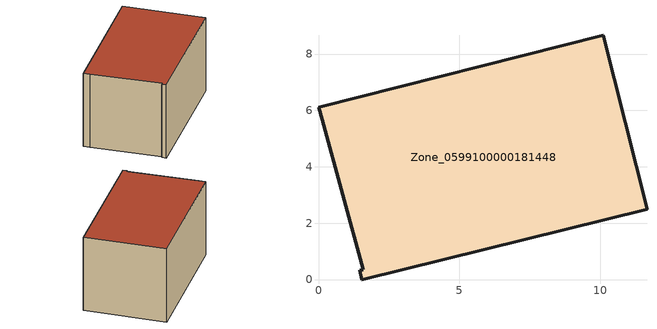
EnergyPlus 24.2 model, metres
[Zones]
Zone_0599100000181448
 floor ground (C_G): 1.59,0.35 0.13,5.67 0,6.12 10.11,8.66 11.66,2.5 1.54,0 1.46,0.33 z0
 wall outside (C_F): 1.54,0 11.66,2.5 10.11,8.66 0,6.12 0.13,5.67 1.59,0.35 1.46,0.33 1.54,0 z0:6.17
 roof outside (C_R): 0.13,5.67 1.59,0.35 1.46,0.33 1.54,0 11.66,2.5 10.11,8.66 0,6.12 z6.17
[BUILDING]
Pand.0599100000181448: North Axis=0; Terrain=City; Loads Convergence Tolerance Value=0.04; Temperature Convergence Tolerance Value=0.4; Solar Distribution=FullExterior; Maximum Number of Warmup Days=25; Minimum Number of Warmup Days=1
[Site:Location]
Rotterdam.The.Hague.AP_ZH_NLD Design_Conditions: Latitude=51.96; Longitude=4.45; Time Zone=1; Elevation=-4.5
[SITE:GROUNDTEMPERATURE:BUILDINGSURFACE]
18, 18, 18, 18, 18, 18, 18, 18, 18, 18, 18, 18
[MATERIAL] Thermal Absorptance=0.9; Solar Absorptance=0.7; Visible Absorptance=0.7
Name | Roughness | Thickness | Conductivity | Density | Specific Heat
G.TC.1946-1964 | MediumSmooth | 0.15 | 1 | 540 | 1210
F.TC.1946-1964 | Rough | 0.3 | 0.857143 | 1920 | 840
R.TC.1946-1964 | MediumRough | 0.2 | 0.235294 | 1500 | 1000
[CONSTRUCTION]
C_G: G.TC.1946-1964
C_F: F.TC.1946-1964
C_R: R.TC.1946-1964
[ZONE]
Zone_0599100000181448: Type=1; Multiplier=1; Ceiling Height=Autocalculate; Volume=Autocalculate; Floor Area=autocalculate; Part of Total Floor Area=Yes
[ZONEINFILTRATION:DESIGNFLOWRATE]
Infil_Zone_0599100000181448: Zone or ZoneList or Space or SpaceList=Zone_0599100000181448; Schedule=AlwaysOn; Design Flow Rate Calculation Method=Flow/Area; Flow Rate per Floor Area=0.003; Constant Term Coefficient=1; Temperature Term Coefficient=0; Velocity Term Coefficient=0; Velocity Squared Term Coefficient=0
[HVACTEMPLATE:ZONE:IDEALLOADSAIRSYSTEM]
Zone_0599100000181448: Maximum Heating Supply Air Temperature=50; Minimum Cooling Supply Air Temperature=13; Maximum Heating Supply Air Humidity Ratio=0.0156; Minimum Cooling Supply Air Humidity Ratio=0.0077; Heating Limit=NoLimit; Cooling Limit=NoLimit; Dehumidification Control Type=ConstantSensibleHeatRatio; Cooling Sensible Heat Ratio=0.7; Dehumidification Setpoint=60; Humidification Control Type=None; Humidification Setpoint=30; Outdoor Air Method=None; Outdoor Air Flow Rate per Person=0.00944; Outdoor Air Flow Rate per Zone Floor Area=0; Outdoor Air Flow Rate per Zone=0; Demand Controlled Ventilation Type=None; Outdoor Air Economizer Type=NoEconomizer; Heat Recovery Type=None; Sensible Heat Recovery Effectiveness=0.7; Latent Heat Recovery Effectiveness=0.65
[ZONECONTROL:THERMOSTAT]
ThermostatControl_Zone_0599100000181448: Zone or ZoneList=Zone_0599100000181448; Control Type Schedule=DualSetpointControlType; Control 1=Thermostat_Zone_0599100000181448; Temperature Difference Between Cutout And Setpoint=0
[THERMOSTATSETPOINT:DUALSETPOINT]
Thermostat_Zone_0599100000181448: Heating Setpoint Temperature Schedule=HeatingSetpoint_Zone_0599100000181448; Cooling Setpoint Temperature Schedule=CoolingSetpoint_Zone_0599100000181448
[SCHEDULE:COMPACT]
HeatingSetpoint_Zone_0599100000181448: Through: 12/31, For: AllDays, Until: 24:00, 21
CoolingSetpoint_Zone_0599100000181448: Through: 12/31, For: AllDays, Until: 24:00, 24
DualSetpointControlType: Through: 12/31, For: AllDays, Until: 24:00, 4
AlwaysOn: Through: 12/31, For: AllDays, Until: 24:00, 1
